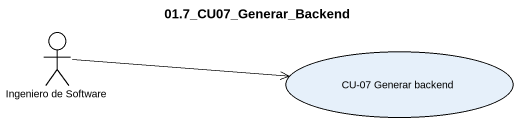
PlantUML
@startuml
title 01.7_CU07_Generar_Backend
actor "Ingeniero de Software" as Ingeniero_de_Software
usecase "CU-07 Generar backend" as CU_07_Generar_backend
Ingeniero_de_Software -right-> CU_07_Generar_backend
Ingeniero_de_Software -right-> CU_07_Generar_backend
@enduml
